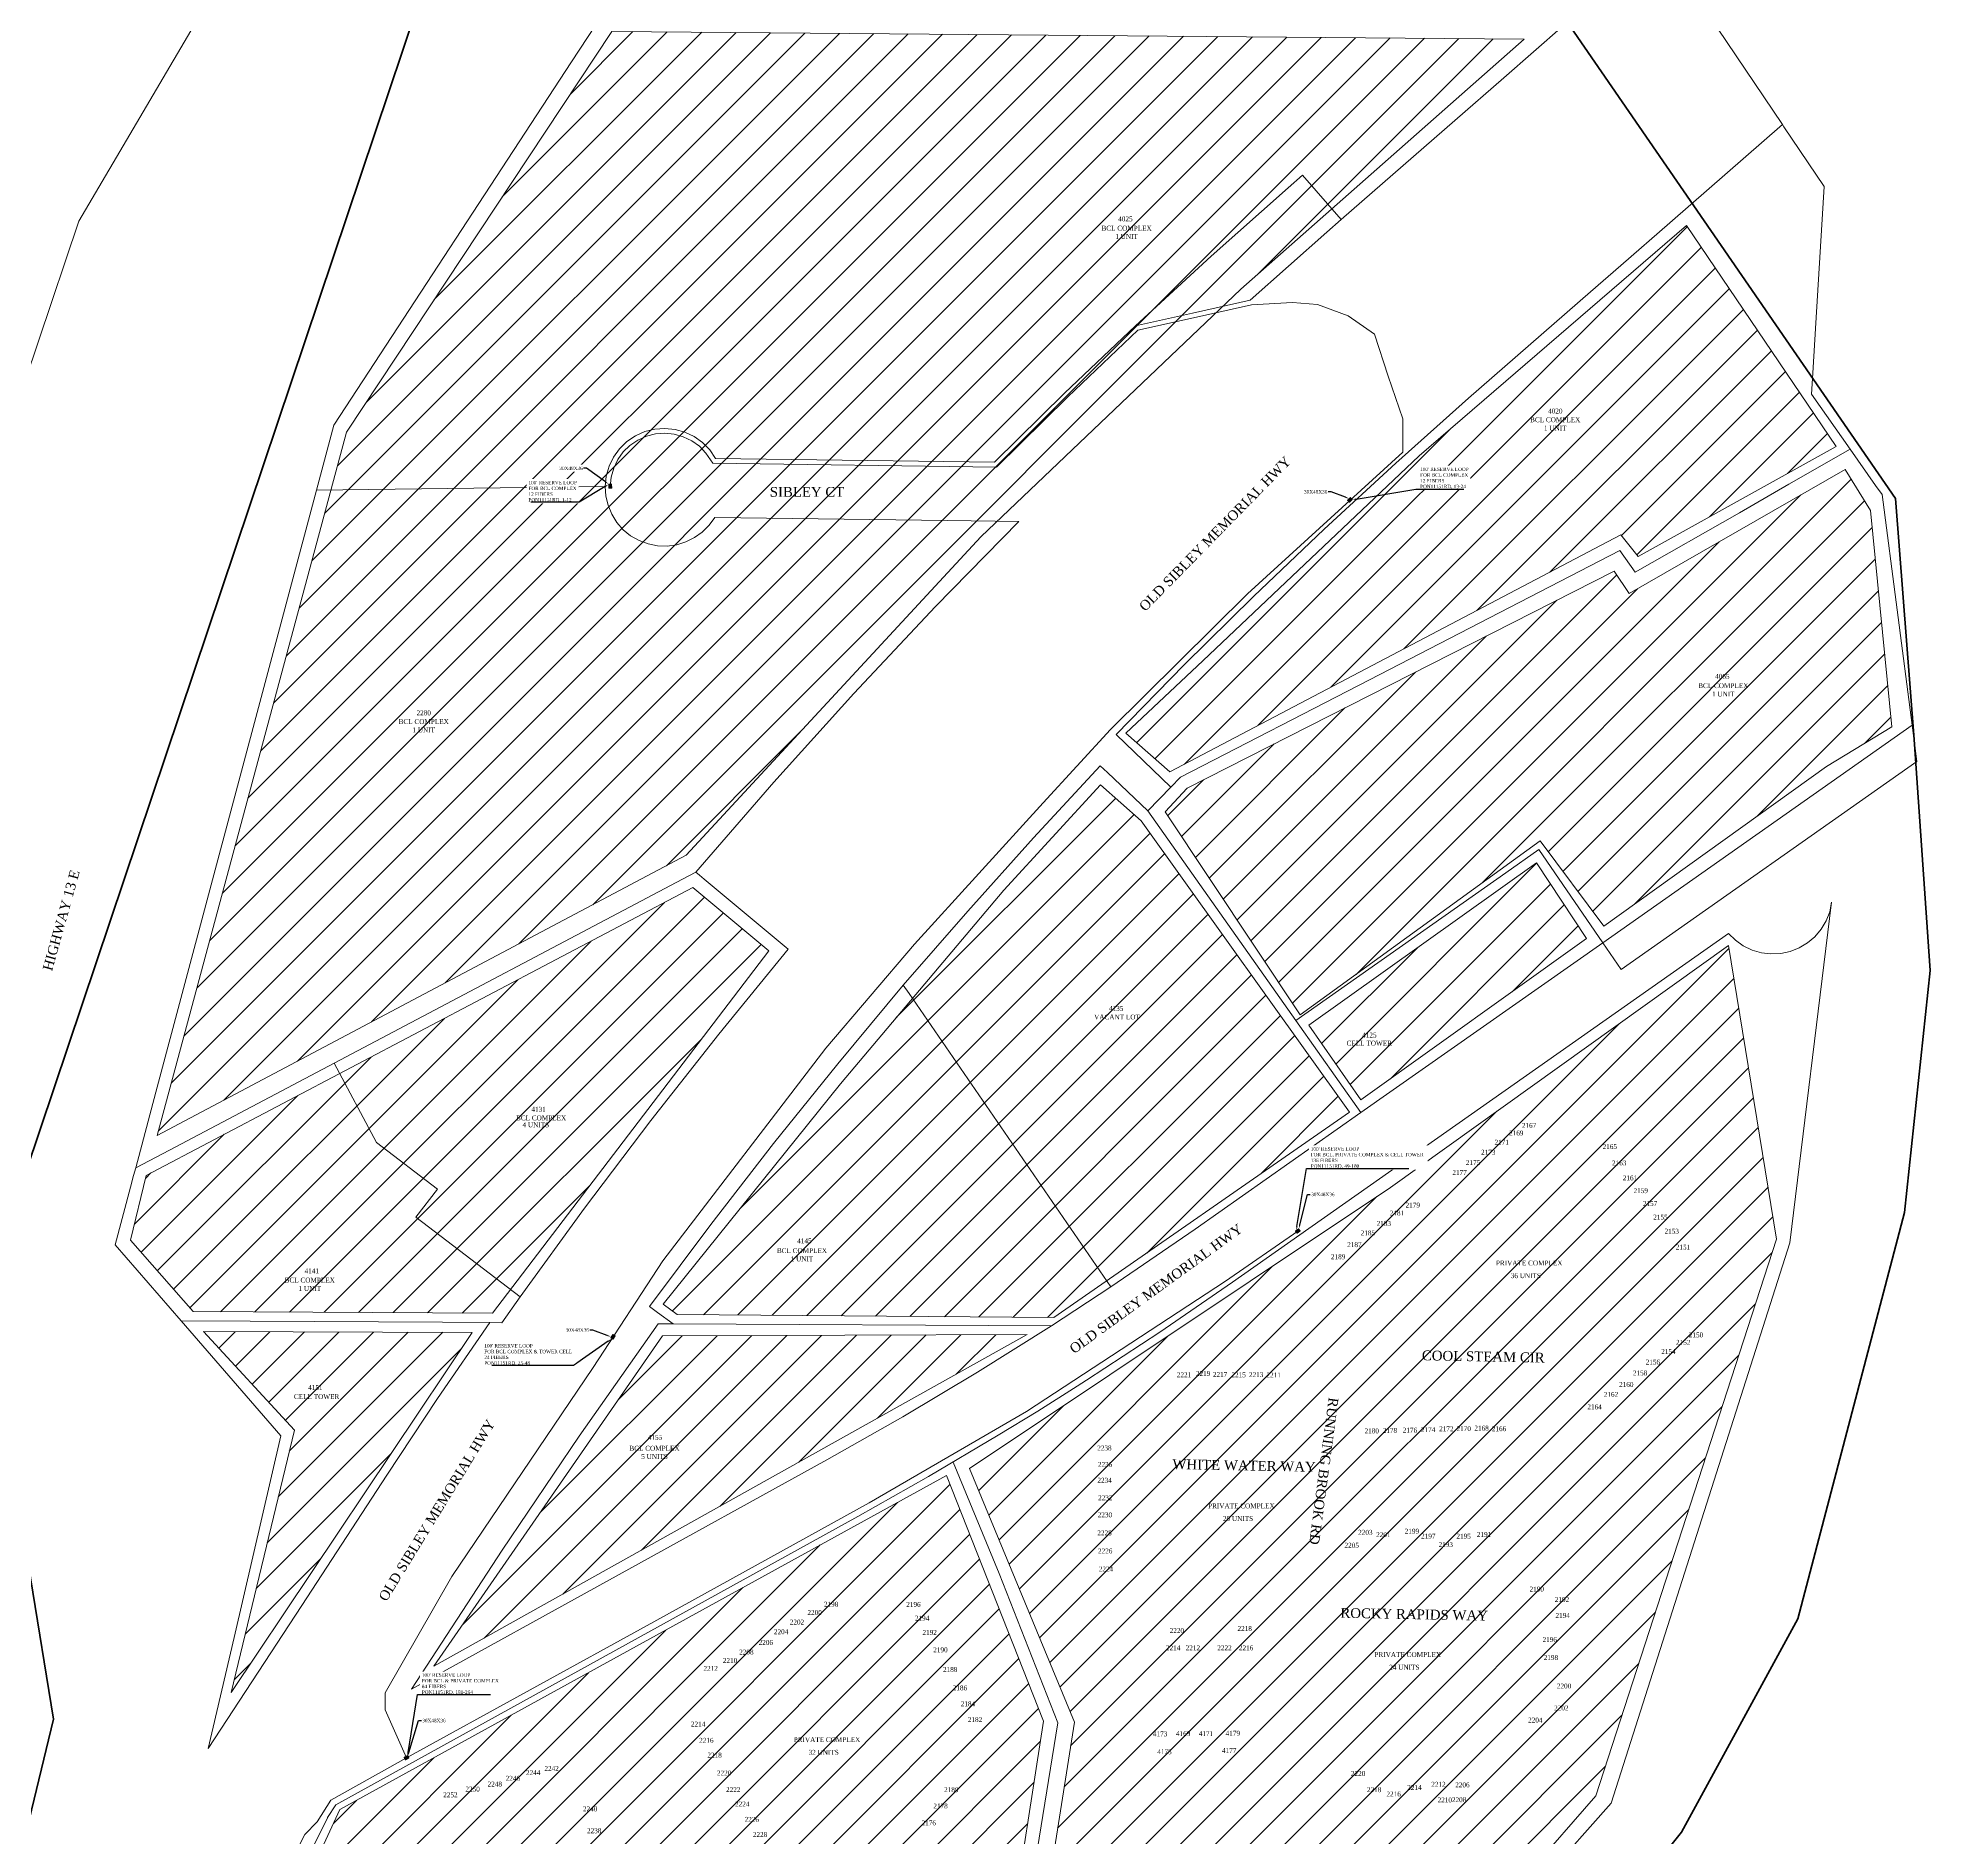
# Model space of a CAD drawing. Header units: feet. Extents: x 2819410 to 2831754, y 974571 to 993150.
# Drawn here: x 2825206 to 2827133, y 987758 to 989590 of the extents above; entities that cross this region are included whole.
import ezdxf
from ezdxf import colors
from ezdxf.entities.mleader import LeaderData, LeaderLine
from ezdxf.enums import TextEntityAlignment as Align
from ezdxf.lldxf.tags import DXFTag
from ezdxf.math import Vec2, Vec3

# ---------------------------------------------------------------- set-up
doc = ezdxf.new("R2010")
doc.units = ezdxf.units.FT
doc.header["$LTSCALE"] = 0.015
doc.header["$MEASUREMENT"] = 0
for name, color, linetype in [('144A', 112, '144A'), ('288A', 112, '288A'), ('ADDRESSES', 7, 'Continuous'), ('DETAIL', 7, 'Continuous'), ('NOTES', 7, 'Continuous'), ('STREET NAME', 7, 'Continuous'), ('TAIL', 1, 'MST'), ('TELEPHONE STRUCT-PROP', 6, 'Continuous')]:
    doc.layers.add(name, color=color, linetype=linetype)
for name, color, linetype, lineweight in [('Dakota County Parcels', 7, 'Continuous', 5), ('Route_1_PSAs', 3, 'Continuous', 100), ('RUNNING LINE (UNDERGROUND)', 10, 'Continuous', 40)]:
    doc.layers.add(name, color=color, linetype=linetype, lineweight=lineweight)
doc.styles.add('Line', font='txt.shx', dxfattribs={"height": 3})
doc.styles.add('SIMPLEX', font='times.ttf', dxfattribs={"width": 0.8})
doc.styles.get("Standard").update_dxf_attribs({"font": 'times.ttf'})
doc.styles.add('Utilities', font='arial.ttf', dxfattribs={"height": 2.5})
tags = doc.linetypes.add('144A', pattern='A,80,-5,["144A",Line,S=1.5,R=0,X=0,Y=-1.5],-24', length=109).pattern_tags.tags
tags[6] = DXFTag(74, 10)
tags = doc.linetypes.add('288A', pattern='A,80,-5,["288A",Line,S=1.5,R=0,X=0,Y=-1.5],-24', length=109).pattern_tags.tags
tags[6] = DXFTag(74, 10)
tags = doc.linetypes.add('MST', pattern='A,5,-5,5,-5,["TAIL",Line,S=1.5,R=0,X=0,Y=-1.5],-20', length=40).pattern_tags.tags
tags[10] = DXFTag(74, 10)

# ---------------------------------------------------------------- blocks, each defined once
blk = doc.blocks.new('ACMAP_ANN_TEMPLATE_AddressEagan')
at = {"layer": 'ADDRESSES', "style": 'SIMPLEX', "width": 0.8}
blk.add_attdef('ADDRESS', text='', height=5, dxfattribs=at).set_placement((0, 0), align=Align.CENTER)
blk = doc.blocks.new('NEW HH')
at = {"ltscale": 40, "true_color": 0xffffff}
h = blk.add_hatch(color=7, dxfattribs=at)
h.dxf.hatch_style = 1
h.paths.add_polyline_path([(-0.061, -0.031, 0.414214), (-0.046, -0.046), (0.046, -0.046, 0.414214), (0.061, -0.031), (0.061, 0.031, 0.414214), (0.046, 0.046), (-0.046, 0.046, 0.414214), (-0.061, 0.031)])
at = {"layer": 'RUNNING LINE (UNDERGROUND)', "color": 6, "lineweight": 0, "const_width": 0.005, "flags": 128}
blk.add_lwpolyline([(-0.061, 0.031), (-0.061, -0.031, 0.414214), (-0.046, -0.046), (0.046, -0.046, 0.414214), (0.061, -0.031), (0.061, 0.031, 0.414214), (0.046, 0.046), (-0.046, 0.046, 0.414214)], format="xyb", close=True, dxfattribs=at)
at = {"layer": 'TELEPHONE STRUCT-PROP', "color": 18, "true_color": 0x000000, "style": 'Utilities'}
blk.add_text('HH', height=0.05, dxfattribs=at).set_placement((0, 0), align=Align.MIDDLE_CENTER)

msp = doc.modelspace()

# ---------------------------------------------------------------- hatches: boundary and pattern name
at = {"layer": 'NOTES', "lineweight": 5, "ltscale": 50}
h = msp.add_hatch(dxfattribs=at)
h.set_pattern_fill('ANSI31', color=5, scale=200)
h.paths.add_polyline_path([(2826800.7, 988685.6), (2827027.7, 988848.1), (2827094.2, 988888.7), (2827072.5, 989108.9), (2827046.7, 989150.9), (2826826.6, 989024.4), (2826811.3, 989047.4), (2826376.5, 988826.3), (2826353.9, 988802.2), (2826491.5, 988595.2), (2826735.9, 988772.4)])
h = msp.add_hatch(dxfattribs=at)
h.set_pattern_fill('ANSI31', color=6, scale=200)
h.paths.add_polyline_path([(2826500.3, 988584.7), (2826553.4, 988508.6), (2826783.3, 988673), (2826732.1, 988750.1)])
h = msp.add_hatch(dxfattribs=at)
h.set_pattern_fill('ANSI31', color=6, scale=200)
h.paths.add_polyline_path([(2825402.4, 987905.1), (2825466.9, 988172.2), (2825374.3, 988272.6), (2825647.9, 988271.8)])
at = {"layer": 'TAIL', "lineweight": 5, "ltscale": 50}
h = msp.add_hatch(dxfattribs=at)
h.set_pattern_fill('ANSI31', color=5, scale=200)
h.paths.add_polyline_path([(2824663.8, 986516.6), (2825119.3, 986520.8), (2825119.5, 986333.1), (2825932.9, 986337.7), (2826219.2, 986836), (2825952.1, 986882.5), (2824993, 986885.1), (2824993, 986901.5), (2824908, 986901.9)])
h.paths.add_polyline_path([(2825609.1, 987931.8), (2826213.4, 988269.6), (2825841.9, 988268.2)])
h.paths.add_polyline_path([(2825316.1, 988431.7), (2825300.1, 988365.6), (2825363.9, 988293), (2825668.6, 988291.4), (2825950.1, 988660.4), (2825872.7, 988725)])
h.paths.add_polyline_path([(2826313.8, 988882.1), (2826358.6, 988842.8), (2826818.3, 989084.1), (2826835.7, 989062.2), (2827037.6, 989174.2), (2826885.1, 989399.2), (2826612.6, 989164.7), (2826392.3, 988956)])
h.paths.add_polyline_path([(2825327.2, 988472.5), (2825866.2, 988757.9), (2826166.1, 989082.2), (2826431.2, 989334.4), (2826719.6, 989589.2), (2825790.2, 989597), (2825520.1, 989188.8)])
h.paths.add_polyline_path([(2826329.7, 988793), (2826288, 988829.7), (2826189.5, 988722.3), (2826023.4, 988525.1), (2825842.6, 988300.7), (2825856.9, 988290.1), (2826240.7, 988286.9), (2826541.8, 988496.2)])
h.paths.add_polyline_path([(2825296.5, 987494.8), (2825001.5, 987050.8), (2825158.2, 987002.9), (2825297.8, 987001.5), (2825296.8, 987026.6)])
h = msp.add_hatch(dxfattribs=at)
h.set_pattern_fill('ANSI31', color=256, scale=200)
h.paths.add_polyline_path([(2826154.8, 988133.2), (2826261.5, 987874.9), (2826225.9, 987649.1), (2826237, 987487.2), (2826391.4, 987339.4), (2826792.7, 987799.9), (2826976.8, 988366.9), (2826927.7, 988665.9), (2826583.5, 988419.5)])
h.paths.add_polyline_path([(2825513.4, 987785.8), (2825478.8, 987711.6), (2825515.5, 987626.1), (2825664.7, 987535.1), (2825789.7, 987480.5), (2825832.2, 987419.1), (2825862.7, 987334.4), (2825895.3, 987281.9), (2826266.9, 987282.9), (2826263.8, 987127.7), (2826299.5, 987169.6), (2826324.7, 987215.8), (2826333.6, 987277.7), (2826369.3, 987317.6), (2826209.7, 987473.9), (2826195.7, 987654.5), (2826230.2, 987875.8), (2826131.1, 988126.1)])
h.paths.add_polyline_path([(2825493.8, 987031.4), (2826011, 987031.9), (2826028.7, 987081.6), (2826141.5, 987080.6), (2826199.3, 987090.6), (2826247.1, 987112.6), (2826247.6, 987262.1), (2825877.7, 987263.5), (2825841.8, 987330.6), (2825812.6, 987409.3), (2825779, 987460.8), (2825652.1, 987516.7), (2825503.3, 987608.2), (2825468.2, 987694.7), (2825434.9, 987627.9), (2825448.3, 987416.2), (2825490.3, 987260.7), (2825474.2, 987261.6), (2825489.3, 987198.7)])

# ---------------------------------------------------------------- linework, layer by layer
at = {"layer": '144A', "lineweight": 5, "ltscale": 40, "flags": 128}
msp.add_lwpolyline([(2826489, 988374.8), (2826415.4, 988324), (2826212.8, 988191.1), (2826052.3, 988098.2), (2825833.2, 987977), (2825581.3, 987838.5)], dxfattribs=at)
at = {"layer": '288A', "lineweight": 5, "ltscale": 40, "flags": 128}
msp.add_lwpolyline([(2825788.5, 989133.1), (2825789.6, 989143.1), (2825792.2, 989152.3), (2825796.4, 989160.9), (2825802, 989168.7), (2825808.8, 989175.3), (2825816.8, 989180.7), (2825825.5, 989184.6), (2825834.8, 989187), (2825844.3, 989187.7), (2825853.9, 989186.7), (2825863.1, 989184.1), (2825871.7, 989179.9), (2825879.5, 989174.4), (2825886.1, 989167.5), (2825893.2, 989157.1), (2826182.2, 989153.2), (2826254.8, 989224.8), (2826326.2, 989292.7), (2826382.8, 989305.4), (2826441.8, 989318.5), (2826483.8, 989321), (2826509, 989318.8), (2826540.5, 989307.2), (2826567.3, 989288.5), (2826581.1, 989245.9), (2826596, 989202.5), (2826596, 989168.6), (2826438, 989024.3), (2826298.4, 988885.8), (2826229.7, 988811.1), (2826098.6, 988667.3), (2826008.3, 988561.4), (2825842.2, 988344.8), (2825771.3, 988236), (2825627.5, 988023.2), (2825559.5, 987904.7), (2825559.5, 987887.2), (2825581.3, 987838.5), (2825504.1, 987795.5), (2825490, 987773.1), (2825477.7, 987760.4), (2825413.4, 987632.9), (2825425.6, 987415.3), (2825458.5, 987289.5), (2825451.2, 987289.5), (2825451.2, 987274.2), (2825469.6, 987193.3), (2825470.1, 987181.9)], dxfattribs=at)
at = {"layer": 'Dakota County Parcels', "lineweight": 5}
for p, q in [((2825247.4, 989403.9), (2825375, 989620.8)), ((2825749.4, 989566), (2825781.9, 989615.5)), ((2826699, 989549.8), (2826759.5, 989602.6)), ((2826916.7, 989600.5), (2826982.7, 989502.3)), ((2825507.3, 989196.1), (2825749.4, 989566)), ((2826649, 989506.2), (2826699, 989549.8)), ((2826533.4, 989405.4), (2826649, 989506.2)), ((2826982.7, 989502.3), (2826867.9, 989402.1)), ((2826984.2, 989500), (2826982.7, 989502.3)), ((2827025.2, 989439.1), (2826984.2, 989500)), ((2826479.2, 989437.8), (2826494, 989450.7)), ((2826494, 989450.7), (2826533.4, 989405.4)), ((2826479.2, 989437.8), (2826400.8, 989368.2)), ((2827017.1, 989305.7), (2827025.2, 989439.1)), ((2825247.4, 989403.9), (2825105.4, 988982.1)), ((2826518.6, 989392.5), (2826440.7, 989323.4)), ((2826518.6, 989392.5), (2826533.4, 989405.4)), ((2826867.9, 989402.1), (2826818.1, 989358.7)), ((2826400.8, 989368.2), (2826323.7, 989297.3)), ((2826818.1, 989358.7), (2826787.4, 989331.9)), ((2826787.4, 989331.9), (2826663.1, 989223.3)), ((2827013.3, 989243.5), (2827017.1, 989305.7)), ((2827012.3, 989227.7), (2827013.3, 989243.5)), ((2826663.1, 989223.3), (2826588.9, 989157.3)), ((2827051.9, 989171.4), (2827012.3, 989227.7)), ((2825489.6, 989129.8), (2825507.3, 989196.1)), ((2826588.9, 989157.3), (2826515.9, 989090)), ((2826989.4, 989135.7), (2827051.9, 989171.4)), ((2827051.9, 989171.4), (2827077.7, 989134.5)), ((2825325.9, 988516.5), (2825489.6, 989129.8)), ((2825489.6, 989129.8), (2825783.6, 989133.6)), ((2825783.6, 989133.6), (2825784.2, 989123.8)), ((2825784.2, 989123.8), (2825786.5, 989114.3)), ((2826953.5, 989115.2), (2826989.4, 989135.7)), ((2827077.7, 989134.5), (2827084.2, 989125.3)), ((2827084.2, 989125.3), (2827115, 988890.3)), ((2825786.5, 989114.3), (2825790.2, 989105.2)), ((2825790.2, 989105.2), (2825795.4, 989096.9)), ((2825889.4, 989094.1), (2825895.1, 989102)), ((2825895.1, 989102), (2826132.3, 989098.9)), ((2826119.9, 989011.1), (2826204.8, 989097.9)), ((2826132.3, 989098.9), (2826204.8, 989097.9)), ((2826832.7, 989046.1), (2826939, 989106.8)), ((2826939, 989106.8), (2826953.5, 989115.2)), ((2825795.4, 989096.9), (2825801.9, 989089.5)), ((2825801.9, 989089.5), (2825809.5, 989083.3)), ((2825809.5, 989083.3), (2825818, 989078.4)), ((2825865.8, 989077), (2825874.6, 989081.4)), ((2825874.6, 989081.4), (2825882.5, 989087.1)), ((2825882.5, 989087.1), (2825889.4, 989094.1)), ((2826515.9, 989090), (2826444.1, 989021.4)), ((2825818, 989078.4), (2825827.2, 989075)), ((2825827.2, 989075), (2825836.9, 989073.1)), ((2825836.9, 989073.1), (2825846.7, 989072.8)), ((2825846.7, 989072.8), (2825856.4, 989074.1)), ((2825856.4, 989074.1), (2825865.8, 989077)), ((2826623.3, 988968.2), (2826817, 989068.2)), ((2826817, 989068.2), (2826832.7, 989046.1)), ((2826444.1, 989021.4), (2826373.4, 988951.7)), ((2826036.8, 988922.6), (2826119.9, 989011.1)), ((2826562, 988936.6), (2826623.3, 988968.2)), ((2826373.4, 988951.7), (2826304, 988880.7)), ((2826369.7, 988837.3), (2826562, 988936.6)), ((2825955.5, 988832.4), (2826036.8, 988922.6)), ((2826799.8, 988668.8), (2827115, 988890.3)), ((2827119.8, 988853.4), (2827115, 988890.3)), ((2826304, 988880.7), (2826359.9, 988827.1)), ((2826219.8, 988775.5), (2826287.9, 988848.9)), ((2826287.9, 988848.9), (2826295.2, 988842)), ((2827119.8, 988853.4), (2826818.5, 988641.6)), ((2825876, 988740.7), (2825955.5, 988832.4)), ((2826295.2, 988842), (2826336.3, 988803)), ((2826359.9, 988827.1), (2826369.7, 988837.3)), ((2826336.3, 988803), (2826359.9, 988827.1)), ((2826336.3, 988803), (2826487.1, 988589.6)), ((2826152.9, 988701), (2826219.8, 988775.5)), ((2826734.7, 988763.7), (2826701.1, 988740)), ((2826799.8, 988668.8), (2826734.7, 988763.7)), ((2825862.2, 988733.4), (2825507.4, 988546.1)), ((2825876, 988740.7), (2825862.2, 988733.4)), ((2825879.7, 988737.5), (2825876, 988740.7)), ((2825884.4, 988733.6), (2825879.7, 988737.5)), ((2825970, 988662.2), (2825884.4, 988733.6)), ((2826701.1, 988740), (2826487.1, 988589.6)), ((2826087.2, 988625.5), (2826152.9, 988701)), ((2826990.2, 988363.2), (2827032.9, 988709.9)), ((2827030.9, 988700.2), (2827027.3, 988691)), ((2827032.9, 988709.9), (2827030.9, 988700.2)), ((2826927.8, 988678.2), (2826422.5, 988323)), ((2826934.8, 988671.3), (2826927.8, 988678.2)), ((2827015.9, 988674.9), (2827008.4, 988668.5)), ((2827022.3, 988682.5), (2827015.9, 988674.9)), ((2827027.3, 988691), (2827022.3, 988682.5)), ((2825899.2, 988575.6), (2825970, 988662.2)), ((2826553.4, 988495.7), (2826799.8, 988668.8)), ((2826799.8, 988668.8), (2826818.5, 988641.6)), ((2826942.9, 988665.6), (2826934.8, 988671.3)), ((2826951.8, 988661.3), (2826942.9, 988665.6)), ((2826961.3, 988658.5), (2826951.8, 988661.3)), ((2826971.1, 988657.3), (2826961.3, 988658.5)), ((2826981, 988657.7), (2826971.1, 988657.3)), ((2826990.7, 988659.8), (2826981, 988657.7)), ((2826999.9, 988663.4), (2826990.7, 988659.8)), ((2827008.4, 988668.5), (2826999.9, 988663.4)), ((2826020.4, 988545.4), (2826087.2, 988625.5)), ((2826093.1, 988617), (2826087.2, 988625.5)), ((2826298.8, 988318.3), (2826093.1, 988617)), ((2826487.1, 988589.6), (2826553.4, 988495.7)), ((2825830.1, 988487.6), (2825899.2, 988575.6)), ((2825507.4, 988546.1), (2825339.8, 988457.6)), ((2825507.4, 988546.1), (2825550.5, 988465.3)), ((2825955, 988464.2), (2826020.4, 988545.4)), ((2825305.3, 988439.3), (2825325.9, 988516.5)), ((2825762.6, 988398.4), (2825830.1, 988487.6)), ((2826553.4, 988495.7), (2826384.6, 988377)), ((2825550.5, 988465.3), (2825612.6, 988417.8)), ((2825891.1, 988381.7), (2825955, 988464.2)), ((2825339.8, 988457.6), (2825305.3, 988439.3)), ((2825303.2, 988431.6), (2825300, 988419.7)), ((2825305.3, 988439.3), (2825303.2, 988431.6)), ((2825300, 988419.7), (2825284.4, 988361.1)), ((2825612.6, 988417.8), (2825590.7, 988389.2)), ((2825590.7, 988389.2), (2825696.9, 988307.9)), ((2825696.9, 988307.9), (2825762.6, 988398.4)), ((2825828.8, 988298.1), (2825891.1, 988381.7)), ((2826384.6, 988377), (2826298.8, 988318.3)), ((2825284.4, 988361.1), (2825351.7, 988283.6)), ((2826808.2, 987792.2), (2826990.2, 988363.2)), ((2825678.4, 988281.7), (2825696.9, 988307.9)), ((2826238.2, 988278.4), (2826298.8, 988318.3)), ((2826422.5, 988323), (2826348.6, 988272.2)), ((2825828.8, 988298.1), (2825836.9, 988292.2)), ((2825836.9, 988292.2), (2825852.7, 988280.6)), ((2825421.8, 988283.2), (2825351.7, 988283.6)), ((2825351.7, 988283.6), (2825453.2, 988166.6)), ((2825617.8, 988282.1), (2825421.8, 988283.2)), ((2825612.8, 988204.6), (2825665.9, 988281.8)), ((2825665.9, 988281.8), (2825617.8, 988282.1)), ((2825678.4, 988281.7), (2825665.9, 988281.8)), ((2825837.6, 988280.7), (2825757.1, 988166.1)), ((2825852.7, 988280.6), (2825837.6, 988280.7)), ((2825852.7, 988280.6), (2826238.2, 988278.4)), ((2826162.9, 988231.3), (2826238.2, 988278.4)), ((2826348.6, 988272.2), (2826273.7, 988223)), ((2826086.6, 988185.8), (2826162.9, 988231.3)), ((2826264.4, 988217.1), (2826224.2, 988191.7)), ((2826273.7, 988223), (2826264.4, 988217.1)), ((2825561, 988126.5), (2825612.8, 988204.6)), ((2826009.3, 988141.9), (2826086.6, 988185.8)), ((2826224.2, 988191.7), (2826184, 988167)), ((2825453.2, 988166.6), (2825405.7, 987961)), ((2825757.1, 988166.1), (2825678.7, 988050)), ((2826184, 988167), (2826112.9, 988124.9)), ((2825586.2, 987908.3), (2826009.3, 988141.9)), ((2825561, 988126.5), (2825474.4, 987993.7)), ((2826112.9, 988124.9), (2826041, 988084.2)), ((2826041, 988084.2), (2825509.2, 987790.5)), ((2825586.2, 987908.3), (2825678.7, 988050)), ((2825474.4, 987993.7), (2825379.2, 987847.8)), ((2825379.2, 987847.8), (2825405.7, 987961)), ((2825500.8, 987777.6), (2825509.2, 987790.5)), ((2826468.4, 987409.2), (2826808.2, 987792.2)), ((2825427.4, 987629.2), (2825500.7, 987777.5)), ((2825500.7, 987777.5), (2825500.8, 987777.6))]:
    msp.add_line(p, q, dxfattribs=at)
msp.add_lwpolyline([(2826440.7, 989323.4), (2826381.8, 989310.2), (2826323.7, 989297.3), (2826251.4, 989228.4), (2826180.2, 989158.3), (2825895.9, 989162), (2825890, 989170.7), (2825882.7, 989178.2), (2825874.3, 989184.3), (2825864.8, 989188.8), (2825854.8, 989191.6), (2825844.4, 989192.7), (2825834, 989191.9), (2825823.8, 989189.4), (2825814.3, 989185.1), (2825805.7, 989179.2), (2825798.2, 989171.9), (2825792.1, 989163.5), (2825787.5, 989154.1), (2825784.6, 989144), (2825783.6, 989133.6)], dxfattribs=at)
at = {"layer": 'Dakota County Parcels', "lineweight": 5, "flags": 128}
msp.add_lwpolyline([(2826137.9, 988139.8), (2826185, 988026.3), (2826244.5, 987874), (2826208.6, 987651.8), (2826219.7, 987481.2), (2826386.9, 987319.6)], dxfattribs=at)
at = {"layer": 'NOTES', "color": 5, "lineweight": 5, "ltscale": 50, "flags": 128}
for points in [[(2825327.2, 988472.5), (2825866.2, 988757.9), (2826166.1, 989082.2), (2826431.2, 989334.4), (2826719.6, 989589.2), (2825790.2, 989597), (2825520.1, 989188.8)], [(2826313.8, 988882.1), (2826358.6, 988842.8), (2826818.3, 989084.1), (2826835.7, 989062.2), (2827037.6, 989174.2), (2826885.1, 989399.2), (2826612.6, 989164.7), (2826392.3, 988956)], [(2825316.1, 988431.7), (2825300.1, 988365.6), (2825363.9, 988293), (2825668.6, 988291.4), (2825950.1, 988660.4), (2825872.7, 988725)]]:
    msp.add_lwpolyline(points, close=True, dxfattribs=at)
for points in [[(2826800.7, 988685.6), (2827027.7, 988848.1), (2827094.2, 988888.7), (2827072.5, 989108.9), (2827046.7, 989150.9), (2826826.6, 989024.4), (2826811.3, 989047.4), (2826376.5, 988826.3), (2826353.9, 988802.2), (2826491.5, 988595.2), (2826735.9, 988772.4), (2826800.7, 988685.6)], [(2826329.7, 988793), (2826288, 988829.7), (2826189.5, 988722.3), (2826023.4, 988525.1), (2825842.6, 988300.7), (2825856.9, 988290.1), (2826240.7, 988286.9), (2826541.8, 988496.2), (2826329.7, 988793)], [(2825609.1, 987931.8), (2826213.4, 988269.6), (2825841.9, 988268.2), (2825609.1, 987931.8)]]:
    msp.add_lwpolyline(points, dxfattribs=at)
at = {"layer": 'NOTES', "color": 6, "lineweight": 5, "ltscale": 50, "flags": 128}
for points in [[(2826500.3, 988584.7), (2826553.4, 988508.6), (2826783.3, 988673), (2826732.1, 988750.1), (2826500.3, 988584.7)], [(2825402.4, 987905.1), (2825466.9, 988172.2), (2825374.3, 988272.6), (2825647.9, 988271.8)]]:
    msp.add_lwpolyline(points, close=True, dxfattribs=at)
at = {"layer": 'NOTES', "color": 1, "lineweight": 5, "ltscale": 50, "flags": 128}
msp.add_lwpolyline([(2826154.8, 988133.2), (2826261.5, 987874.9), (2826225.9, 987649.1), (2826237, 987487.2), (2826391.4, 987339.4), (2826792.7, 987799.9), (2826976.8, 988366.9), (2826927.7, 988665.9), (2826583.5, 988419.5), (2826154.8, 988133.2)], dxfattribs=at)
msp.add_lwpolyline([(2825513.4, 987785.8), (2825478.8, 987711.6), (2825515.5, 987626.1), (2825664.7, 987535.1), (2825789.7, 987480.5), (2825832.2, 987419.1), (2825862.7, 987334.4), (2825895.3, 987281.9), (2826266.9, 987282.9), (2826263.8, 987127.7), (2826299.5, 987169.6), (2826324.7, 987215.8), (2826333.6, 987277.7), (2826369.3, 987317.6), (2826209.7, 987473.9), (2826195.7, 987654.5), (2826230.2, 987875.8), (2826131.1, 988126.1), (2825513.4, 987785.8)], close=True, dxfattribs=at)
at = {"layer": 'Route_1_PSAs', "flags": 128}
for points in [[(2825606.1, 989663), (2825151, 988309.7), (2825221.6, 987877.9), (2825134.8, 987519.6), (2825061.5, 987299.8), (2824947.5, 987088.1), (2824819, 986903.2)], [(2824819, 986903.2), (2823555.3, 984985.7), (2824078.5, 984481.3), (2825138.9, 984343.6), (2826443.1, 984290), (2826358.9, 985935.1), (2826348.3, 986402.2), (2826343.1, 986659.3), (2826342.2, 987012.9), (2826429.5, 987291.6), (2826682.8, 987516), (2826879.8, 987762.6), (2826998.5, 987979.9), (2827107.1, 988394.1), (2827133.2, 988640.5), (2827116.9, 988875.8), (2827098, 989121.2), (2826753.3, 989621.4)]]:
    msp.add_lwpolyline(points, dxfattribs=at)

# ---------------------------------------------------------------- block references
at = {"lineweight": 5}
for p, xscale, yscale, zscale, rotation in [((2825788.7, 989133.8), 39.99999999999999, 39.99999999999999, 39.99999999999999, 93.54725661293256), ((2826542.1, 989119.8), 39.99999999999999, 39.99999999999999, 39.99999999999999, 43.13217802974739), ((2826489.1, 988375.1), 39.99999999999998, 39.99999999999998, 39.99999999999998, 35.95724629289577), ((2825791.5, 988267.3), 39.99999999999999, 39.99999999999999, 39.99999999999999, 58.4785229995687), ((2825581.2, 987838.6), 39.99999999999999, 39.99999999999999, 39.99999999999999, 28.6597083854145)]:
    msp.add_blockref('NEW HH', p, dxfattribs=dict(at, xscale=xscale, yscale=yscale, zscale=zscale, rotation=rotation))
at = {"layer": 'ADDRESSES', "lineweight": 5}
for p, values in [((2826313.5, 989403.6), {'ADDRESS': '4025'}), ((2826314.7, 989394.1), {'ADDRESS': 'BCL COMPLEX'}), ((2826314.7, 989385.7), {'ADDRESS': '1 UNIT'}), ((2826751.3, 989199), {'ADDRESS': 'BCL COMPLEX'}), ((2826751.3, 989190.5), {'ADDRESS': '1 UNIT'}), ((2826751.4, 989207.8), {'ADDRESS': '4020'}), ((2826922.5, 988928.1), {'ADDRESS': 'BCL COMPLEX'}), ((2826922.5, 988919.6), {'ADDRESS': '1 UNIT'}), ((2826921.5, 988937.6), {'ADDRESS': '4065'}), ((2825598.7, 988900.4), {'ADDRESS': '2280'}), ((2825598.7, 988891.5), {'ADDRESS': 'BCL COMPLEX'}), ((2825598.7, 988883), {'ADDRESS': '1 UNIT'}), ((2826304.1, 988599.3), {'ADDRESS': '4135'}), ((2826304.9, 988590.6), {'ADDRESS': 'VACANT LOT'}), ((2826561.9, 988563.9), {'ADDRESS': 'CELL TOWER'}), ((2826562, 988572.2), {'ADDRESS': '4125'}), ((2825715.7, 988496.6), {'ADDRESS': '4131'}), ((2825718.3, 988487.8), {'ADDRESS': 'BCL COMPLEX'}), ((2825712.9, 988480.8), {'ADDRESS': '4 UNITS'}), ((2826724.7, 988480.2), {'ADDRESS': '2167'}), ((2826696.8, 988463), {'ADDRESS': '2171'}), ((2826711.6, 988472.4), {'ADDRESS': '2169'}), ((2826806.9, 988458.6), {'ADDRESS': '2165'}), ((2826667.6, 988442.3), {'ADDRESS': '2175'}), ((2826683.1, 988452.8), {'ADDRESS': '2173'}), ((2826816.5, 988441.9), {'ADDRESS': '2163'}), ((2826653.9, 988432.2), {'ADDRESS': '2177'}), ((2826827.5, 988426.7), {'ADDRESS': '2161'}), ((2826606.2, 988399), {'ADDRESS': '2179'}), ((2826838.4, 988413.7), {'ADDRESS': '2159'}), ((2826848, 988400.6), {'ADDRESS': '2157'}), ((2826576.7, 988380.4), {'ADDRESS': '2183'}), ((2826590.1, 988390.9), {'ADDRESS': '2181'}), ((2826858.5, 988386.7), {'ADDRESS': '2155'}), ((2825986.5, 988362.6), {'ADDRESS': '4145'}), ((2826560.5, 988370.6), {'ADDRESS': '2185'}), ((2826870, 988372.4), {'ADDRESS': '2153'}), ((2825984, 988352.6), {'ADDRESS': 'BCL COMPLEX'}), ((2825984, 988344.2), {'ADDRESS': '1 UNIT'}), ((2826530.2, 988346.4), {'ADDRESS': '2189'}), ((2826546.7, 988358.7), {'ADDRESS': '2187'}), ((2826881.4, 988356.2), {'ADDRESS': '2151'}), ((2825482.6, 988322.6), {'ADDRESS': 'BCL COMPLEX'}), ((2825484.7, 988332), {'ADDRESS': '4141'}), ((2826724.8, 988340), {'ADDRESS': 'PRIVATE COMPLEX'}), ((2826721.4, 988327.1), {'ADDRESS': '36 UNITS'}), ((2825482.6, 988314.1), {'ADDRESS': '1 UNIT'}), ((2826894.7, 988266.8), {'ADDRESS': '2150'}), ((2826866.6, 988249.8), {'ADDRESS': '2154'}), ((2826881.7, 988259.2), {'ADDRESS': '2152'}), ((2826373.2, 988226.2), {'ADDRESS': '2221'}), ((2826392.6, 988227.4), {'ADDRESS': '2219'}), ((2826409.9, 988226.5), {'ADDRESS': '2217'}), ((2826428.8, 988226.1), {'ADDRESS': '2215'}), ((2826446.7, 988226.3), {'ADDRESS': '2213'}), ((2826464.5, 988225.9), {'ADDRESS': '2211'}), ((2826837.8, 988228), {'ADDRESS': '2158'}), ((2826850.8, 988239.1), {'ADDRESS': '2156'}), ((2825488.3, 988213.2), {'ADDRESS': '4151'}), ((2826808.1, 988206.2), {'ADDRESS': '2162'}), ((2826823.7, 988216.3), {'ADDRESS': '2160'}), ((2825489.6, 988203.9), {'ADDRESS': 'CELL TOWER'}), ((2826791.4, 988193.5), {'ADDRESS': '2164'}), ((2826564.4, 988169), {'ADDRESS': '2180'}), ((2826582.9, 988169.5), {'ADDRESS': '2178'}), ((2826603.3, 988169.7), {'ADDRESS': '2176'}), ((2826621.8, 988170.2), {'ADDRESS': '2174'}), ((2826640.4, 988171.1), {'ADDRESS': '2172'}), ((2826658.1, 988171.3), {'ADDRESS': '2170'}), ((2826676.3, 988171.8), {'ADDRESS': '2168'}), ((2826694.1, 988171.2), {'ADDRESS': '2166'}), ((2825833.8, 988151.3), {'ADDRESS': 'BCL COMPLEX'}), ((2825834.3, 988162.4), {'ADDRESS': '4155'}), ((2826292.1, 988151.6), {'ADDRESS': '2238'}), ((2825833.8, 988142.9), {'ADDRESS': '5 UNITS'}), ((2826292.8, 988134.9), {'ADDRESS': '2236'}), ((2826292.3, 988118.7), {'ADDRESS': '2234'}), ((2826293, 988100.8), {'ADDRESS': '2232'}), ((2826431.6, 988092.6), {'ADDRESS': 'PRIVATE COMPLEX'}), ((2826292.6, 988083.5), {'ADDRESS': '2230'}), ((2826428.2, 988079.7), {'ADDRESS': '20 UNITS'}), ((2826292.2, 988065.1), {'ADDRESS': '2228'}), ((2826544, 988052.5), {'ADDRESS': '2205'}), ((2826557.9, 988065.7), {'ADDRESS': '2203'}), ((2826576.2, 988063.3), {'ADDRESS': '2201'}), ((2826605.3, 988066.8), {'ADDRESS': '2199'}), ((2826622, 988061.8), {'ADDRESS': '2197'}), ((2826639.8, 988053.2), {'ADDRESS': '2193'}), ((2826658, 988061.7), {'ADDRESS': '2195'}), ((2826678.8, 988063.5), {'ADDRESS': '2191'}), ((2826292.9, 988046.7), {'ADDRESS': '2226'}), ((2826293.7, 988028.3), {'ADDRESS': '2224'}), ((2826732.5, 988007.8), {'ADDRESS': '2190'}), ((2826758.2, 987997.2), {'ADDRESS': '2192'}), ((2825996.9, 987984), {'ADDRESS': '2200'}), ((2826013.7, 987992.4), {'ADDRESS': '2198'}), ((2826097.6, 987992.2), {'ADDRESS': '2196'}), ((2826106.4, 987978.2), {'ADDRESS': '2194'}), ((2826758.9, 987981), {'ADDRESS': '2194'}), ((2825962.8, 987964.4), {'ADDRESS': '2204'}), ((2825978.9, 987974.2), {'ADDRESS': '2202'}), ((2826114.1, 987963.7), {'ADDRESS': '2192'}), ((2826365.9, 987965.6), {'ADDRESS': '2220'}), ((2826435, 987967.7), {'ADDRESS': '2218'}), ((2826745.7, 987956.4), {'ADDRESS': '2196'}), ((2825927.4, 987943.7), {'ADDRESS': '2208'}), ((2825947.2, 987953.5), {'ADDRESS': '2206'}), ((2826125.1, 987946), {'ADDRESS': '2190'}), ((2826362.1, 987948), {'ADDRESS': '2214'}), ((2826382.2, 987948), {'ADDRESS': '2212'}), ((2826414.4, 987948), {'ADDRESS': '2222'}), ((2826436.4, 987948), {'ADDRESS': '2216'}), ((2826601.1, 987941.1), {'ADDRESS': 'PRIVATE COMPLEX'}), ((2826746.9, 987938.1), {'ADDRESS': '2198'}), ((2825891, 987927.1), {'ADDRESS': '2212'}), ((2825910.7, 987935.1), {'ADDRESS': '2210'}), ((2826135, 987926), {'ADDRESS': '2188'}), ((2826597.6, 987928.2), {'ADDRESS': '24 UNITS'}), ((2826144.9, 987907.2), {'ADDRESS': '2186'}), ((2826760.3, 987909.1), {'ADDRESS': '2200'}), ((2826153.1, 987891), {'ADDRESS': '2184'}), ((2826757.5, 987886.7), {'ADDRESS': '2202'}), ((2825878.2, 987870.3), {'ADDRESS': '2214'}), ((2826160.3, 987874.9), {'ADDRESS': '2182'}), ((2826348.9, 987860.4), {'ADDRESS': '4173'}), ((2826372.3, 987860.6), {'ADDRESS': '4169'}), ((2826395.5, 987860.6), {'ADDRESS': '4171'}), ((2826422.9, 987861), {'ADDRESS': '4179'}), ((2826731, 987874.4), {'ADDRESS': '2204'}), ((2825886.6, 987853.8), {'ADDRESS': '2216'}), ((2826009.5, 987854.5), {'ADDRESS': 'PRIVATE COMPLEX'}), ((2826006.1, 987841.6), {'ADDRESS': '32 UNITS'}), ((2826353.3, 987842.2), {'ADDRESS': '4175'}), ((2826419.2, 987843.4), {'ADDRESS': '4177'}), ((2825710.2, 987820.9), {'ADDRESS': '2244'}), ((2825729, 987825.2), {'ADDRESS': '2242'}), ((2825895, 987838.7), {'ADDRESS': '2218'}), ((2825648.5, 987804.1), {'ADDRESS': '2250'}), ((2825671.1, 987809.2), {'ADDRESS': '2248'}), ((2825689.5, 987815.1), {'ADDRESS': '2246'}), ((2825904.7, 987820.5), {'ADDRESS': '2220'}), ((2825914, 987803.6), {'ADDRESS': '2222'}), ((2826136.1, 987803.5), {'ADDRESS': '2180'}), ((2826550.5, 987820), {'ADDRESS': '2220'}), ((2826566.9, 987803.5), {'ADDRESS': '2218'}), ((2826607.9, 987805.7), {'ADDRESS': '2214'}), ((2826632.4, 987809), {'ADDRESS': '2212'}), ((2826656.8, 987808.4), {'ADDRESS': '2206'}), ((2825625.9, 987798.3), {'ADDRESS': '2252'}), ((2825768.2, 987784), {'ADDRESS': '2240'}), ((2825923.2, 987788.9), {'ADDRESS': '2224'}), ((2826125.2, 987786.9), {'ADDRESS': '2178'}), ((2826586.7, 987799.1), {'ADDRESS': '2216'}), ((2826638.8, 987793.1), {'ADDRESS': '2210'}), ((2826653.4, 987793.3), {'ADDRESS': '2208'}), ((2825932.9, 987773.3), {'ADDRESS': '2226'}), ((2826113.2, 987769.7), {'ADDRESS': '2176'}), ((2825772.4, 987761.7), {'ADDRESS': '2238'}), ((2825941.3, 987757.8), {'ADDRESS': '2228'})]:
    msp.add_blockref('ACMAP_ANN_TEMPLATE_AddressEagan', p, dxfattribs=at).add_auto_attribs(values)

# ---------------------------------------------------------------- texts
at = {"layer": 'STREET NAME', "lineweight": 5, "ltscale": 40, "char_height": 10, "attachment_point": 1}
for s, insert, rotation in [('OLD SIBLEY MEMORIAL HWY', (2826326.4, 989012.6), 45.615), ('HIGHWAY 13 E', (2825210.4, 988642.1), 74.4225), ('OLD SIBLEY MEMORIAL HWY', (2826255.3, 988257.7), 35.9915), ('COOL STEAM CIR', (2826615.6, 988253.5), 358.8707), ('RUNNING BROOK RD', (2826530.6, 988204.7), 262.3789), ('OLD SIBLEY MEMORIAL HWY', (2825552.1, 988002.2), 58.559), ('WHITE WATER WAY', (2826361.5, 988142.7), 358.8707), ('ROCKY RAPIDS WAY', (2826532.6, 987991.2), 358.8707)]:
    msp.add_mtext(s, dxfattribs=dict(at, insert=insert, rotation=rotation))
at = {"layer": 'STREET NAME', "lineweight": 5, "ltscale": 40, "insert": (2825951.2, 989133), "char_height": 10, "attachment_point": 1}
msp.add_mtext('SIBLEY CT', dxfattribs=at)

# ---------------------------------------------------------------- next in the draw order: leaders
at = {"layer": 'DETAIL', "lineweight": 5, "ltscale": 5}
ml = msp.add_multileader_mtext('Standard', dxfattribs=at)
ml.set_content('30X48X36', color=256)
ml.set_leader_properties()
ml.build(insert=Vec2(0, 0))
ml.multileader.update_dxf_attribs({"has_text_frame": 1, "text_left_attachment_type": 2, "text_right_attachment_type": 2, "dogleg_length": 3})
ctx = ml.context
ctx.base_point, ctx.char_height, ctx.landing_gap_size, ctx.plane_origin = Vec3(2825736, 989152), 3.5, 1.5, Vec3(2825811.2, 989168.8)
ctx.left_attachment, ctx.right_attachment, ctx.text_align_type = 2, 2, 1
notes = []
notes.append((ctx, [(0, (1, 1, 0), (2825764.5, 989152), (-1, 0), 3, [(0, [(2825787, 989135.9)], 0, [])])]))
ctx.mtext.insert, ctx.mtext.alignment, ctx.mtext.flow_direction = Vec3(2825748.8, 989153.8), 2, 5
ctx.mtext.has_bg_fill, ctx.mtext.bg_color, ctx.mtext.bg_scale_factor, ctx.mtext.bg_transparency, ctx.mtext.use_window_bg_color = 1, -1027028792, 1.5, 0, 1
ml = msp.add_multileader_mtext('Standard', dxfattribs=at)
ml.set_content("100' RESERVE LOOP\\PFOR BCL COMPLEX^J12 FIBERS^JPON11151RD, 13-24", color=256)
ml.set_leader_properties()
ml.build(insert=Vec2(0, 0))
ml.multileader.update_dxf_attribs({"text_left_attachment_type": 5, "text_right_attachment_type": 5, "dogleg_length": 3})
ctx = ml.context
ctx.base_point, ctx.char_height, ctx.landing_gap_size, ctx.plane_origin = Vec3(2826612.2, 989130.9), 3.5, 1.5, Vec3(2826564.7, 989129.3)
ctx.left_attachment, ctx.right_attachment = 5, 5
notes.append((ctx, [(1, (1, 1, 0), (2826609.2, 989130.9), (1, 0), 3, [(0, [(2826544.5, 989120)], 0, [])])]))
ctx.mtext.insert, ctx.mtext.flow_direction = Vec3(2826613.7, 989152.8), 5
ctx.mtext.has_bg_fill, ctx.mtext.bg_color, ctx.mtext.bg_scale_factor, ctx.mtext.bg_transparency, ctx.mtext.use_window_bg_color = 1, -1027028792, 1.5, 0, 1
ml = msp.add_multileader_mtext('Standard', dxfattribs=at)
ml.set_content('30X48X36', color=256)
ml.set_leader_properties()
ml.build(insert=Vec2(0, 0))
ml.multileader.update_dxf_attribs({"has_text_frame": 1, "text_left_attachment_type": 2, "text_right_attachment_type": 2, "dogleg_length": 3})
ctx = ml.context
ctx.base_point, ctx.char_height, ctx.landing_gap_size, ctx.plane_origin = Vec3(2826501.8, 988412.3), 3.5, 1.5, Vec3(2826514.4, 988410.3)
ctx.left_attachment, ctx.right_attachment, ctx.text_align_type = 2, 2, 1
notes.append((ctx, [(1, (1, 1, 0), (2826498.8, 988412.3), (1, 0), 3, [(0, [(2826490.1, 988377.4)], 0, [])])]))
ctx.mtext.insert, ctx.mtext.alignment, ctx.mtext.flow_direction = Vec3(2826514.6, 988414.1), 2, 5
ctx.mtext.has_bg_fill, ctx.mtext.bg_color, ctx.mtext.bg_scale_factor, ctx.mtext.bg_transparency, ctx.mtext.use_window_bg_color = 1, -1027028792, 1.5, 0, 1
ml = msp.add_multileader_mtext('Standard', dxfattribs=at)
ml.set_content('30X48X36', color=256)
ml.set_leader_properties()
ml.build(insert=Vec2(0, 0))
ml.multileader.update_dxf_attribs({"has_text_frame": 1, "text_left_attachment_type": 2, "text_right_attachment_type": 2, "dogleg_length": 3})
ctx = ml.context
ctx.base_point, ctx.char_height, ctx.landing_gap_size, ctx.plane_origin = Vec3(2825742.3, 988274.2), 3.5, 1.5, Vec3(2825813.6, 988300.2)
ctx.left_attachment, ctx.right_attachment, ctx.text_align_type = 2, 2, 1
notes.append((ctx, [(0, (1, 1, 0), (2825770.9, 988274.2), (-1, 0), 3, [(0, [(2825789.4, 988267.3)], 0, [])])]))
ctx.mtext.insert, ctx.mtext.alignment, ctx.mtext.flow_direction = Vec3(2825755.1, 988276), 2, 5
ctx.mtext.has_bg_fill, ctx.mtext.bg_color, ctx.mtext.bg_scale_factor, ctx.mtext.bg_transparency, ctx.mtext.use_window_bg_color = 1, -1027028792, 1.5, 0, 1
ml = msp.add_multileader_mtext('Standard', dxfattribs=at)
ml.set_content('30X48X36', color=256)
ml.set_leader_properties()
ml.build(insert=Vec2(0, 0))
ml.multileader.update_dxf_attribs({"has_text_frame": 1, "text_left_attachment_type": 2, "text_right_attachment_type": 2, "dogleg_length": 3})
ctx = ml.context
ctx.base_point, ctx.char_height, ctx.landing_gap_size, ctx.plane_origin = Vec3(2825596.4, 987876.4), 3.5, 1.5, Vec3(2825608.9, 987874.4)
ctx.left_attachment, ctx.right_attachment, ctx.text_align_type = 2, 2, 1
notes.append((ctx, [(1, (1, 1, 0), (2825593.4, 987876.4), (1, 0), 3, [(0, [(2825582.3, 987840)], 0, [])])]))
ctx.mtext.insert, ctx.mtext.alignment, ctx.mtext.flow_direction = Vec3(2825609.1, 987878.2), 2, 5
ctx.mtext.has_bg_fill, ctx.mtext.bg_color, ctx.mtext.bg_scale_factor, ctx.mtext.bg_transparency, ctx.mtext.use_window_bg_color = 1, -1027028792, 1.5, 0, 1
for ctx, leaders in notes:
    for number, flags, end, landing, length, lines in leaders:
        leader = LeaderData()
        leader.index, (leader.has_last_leader_line, leader.has_dogleg_vector, leader.attachment_direction) = number, flags
        leader.last_leader_point, leader.dogleg_vector, leader.dogleg_length = Vec3(end), Vec3(landing), length
        for number, points, colour, breaks in lines:
            line = LeaderLine()
            line.index, line.vertices, line.color, line.breaks = number, Vec3.list(points), colors.encode_raw_color(colour), breaks
            leader.lines.append(line)
        ctx.leaders.append(leader)

# ---------------------------------------------------------------- next in the draw order: leaders
ml = msp.add_multileader_mtext('Standard', dxfattribs=at)
ml.set_content("100' RESERVE LOOP\\PFOR BCL COMPLEX^J12 FIBERS^JPON11151RD, 1-12", color=256)
ml.set_leader_properties()
ml.build(insert=Vec2(0, 0))
ml.multileader.update_dxf_attribs({"text_left_attachment_type": 5, "text_right_attachment_type": 5, "dogleg_length": 3})
ctx = ml.context
ctx.base_point, ctx.char_height, ctx.landing_gap_size, ctx.plane_origin = Vec3(2825703.9, 989117.4), 3.5, 1.5, Vec3(2825810.6, 989144.3)
ctx.left_attachment, ctx.right_attachment = 5, 5
notes = []
notes.append((ctx, [(0, (1, 1, 0), (2825757.1, 989117.4), (-1, 0), 3, [(0, [(2825787.1, 989135.6)], 0, [])])]))
ctx.mtext.insert, ctx.mtext.flow_direction = Vec3(2825705.4, 989139.2), 5
ctx.mtext.has_bg_fill, ctx.mtext.bg_color, ctx.mtext.bg_scale_factor, ctx.mtext.bg_transparency, ctx.mtext.use_window_bg_color = 1, -1027028792, 1.5, 0, 1
ml = msp.add_multileader_mtext('Standard', dxfattribs=at)
ml.set_content('30X48X36', color=256)
ml.set_leader_properties()
ml.build(insert=Vec2(0, 0))
ml.multileader.update_dxf_attribs({"has_text_frame": 1, "text_left_attachment_type": 2, "text_right_attachment_type": 2, "dogleg_length": 3})
ctx = ml.context
ctx.base_point, ctx.char_height, ctx.landing_gap_size, ctx.plane_origin = Vec3(2826494.5, 989128), 3.5, 1.5, Vec3(2826565.8, 989154)
ctx.left_attachment, ctx.right_attachment, ctx.text_align_type = 2, 2, 1
notes.append((ctx, [(0, (1, 1, 0), (2826523.1, 989128), (-1, 0), 3, [(0, [(2826541.5, 989121.1)], 0, [])])]))
ctx.mtext.insert, ctx.mtext.alignment, ctx.mtext.flow_direction = Vec3(2826507.3, 989129.8), 2, 5
ctx.mtext.has_bg_fill, ctx.mtext.bg_color, ctx.mtext.bg_scale_factor, ctx.mtext.bg_transparency, ctx.mtext.use_window_bg_color = 1, -1027028792, 1.5, 0, 1
ml = msp.add_multileader_mtext('Standard', dxfattribs=at)
ml.set_content("100' RESERVE LOOP\\PFOR BCL, PRIVATE COMPLEX & CELL TOWER  ^J136 FIBERS^JPON11151RD, 49-180", color=256)
ml.set_leader_properties()
ml.build(insert=Vec2(0, 0))
ml.multileader.update_dxf_attribs({"text_left_attachment_type": 5, "text_right_attachment_type": 5, "dogleg_length": 3})
ctx = ml.context
ctx.base_point, ctx.char_height, ctx.landing_gap_size, ctx.plane_origin = Vec3(2826500.8, 988438.7), 3.5, 1.5, Vec3(2826511.2, 988384.5)
ctx.left_attachment, ctx.right_attachment = 5, 5
notes.append((ctx, [(1, (1, 1, 0), (2826497.8, 988438.7), (1, 0), 3, [(0, [(2826487.6, 988375.7)], 0, [])])]))
ctx.mtext.insert, ctx.mtext.flow_direction = Vec3(2826502.3, 988460.5), 5
ctx.mtext.has_bg_fill, ctx.mtext.bg_color, ctx.mtext.bg_scale_factor, ctx.mtext.bg_transparency, ctx.mtext.use_window_bg_color = 1, -1027028792, 1.5, 0, 1
ml = msp.add_multileader_mtext('Standard', dxfattribs=at)
ml.set_content("100' RESERVE LOOP\\PFOR BCL COMPLEX & TOWER CELL  ^J24 FIBERS^JPON11151RD, 25-48", color=256)
ml.set_leader_properties()
ml.build(insert=Vec2(0, 0))
ml.multileader.update_dxf_attribs({"text_left_attachment_type": 5, "text_right_attachment_type": 5, "dogleg_length": 3})
ctx = ml.context
ctx.base_point, ctx.char_height, ctx.landing_gap_size, ctx.plane_origin = Vec3(2825658.9, 988238), 3.5, 1.5, Vec3(2825812.9, 988273.1)
ctx.left_attachment, ctx.right_attachment = 5, 5
notes.append((ctx, [(0, (1, 1, 0), (2825751.2, 988238), (-1, 0), 3, [(0, [(2825790, 988265.2)], 0, [])])]))
ctx.mtext.insert, ctx.mtext.flow_direction = Vec3(2825660.4, 988259.9), 5
ctx.mtext.has_bg_fill, ctx.mtext.bg_color, ctx.mtext.bg_scale_factor, ctx.mtext.bg_transparency, ctx.mtext.use_window_bg_color = 1, -1027028792, 1.5, 0, 1
ml = msp.add_multileader_mtext('Standard', dxfattribs=at)
ml.set_content("100' RESERVE LOOP\\PFOR BCL & PRIVATE COMPLEX   ^J84 FIBERS^JPON11151RD, 181-264", color=256)
ml.set_leader_properties()
ml.build(insert=Vec2(0, 0))
ml.multileader.update_dxf_attribs({"text_left_attachment_type": 5, "text_right_attachment_type": 5, "dogleg_length": 3})
ctx = ml.context
ctx.base_point, ctx.char_height, ctx.landing_gap_size, ctx.plane_origin = Vec3(2825595.3, 987902.8), 3.5, 1.5, Vec3(2825605.7, 987848.6)
ctx.left_attachment, ctx.right_attachment = 5, 5
notes.append((ctx, [(1, (1, 1, 0), (2825592.3, 987902.8), (1, 0), 3, [(0, [(2825582.1, 987839.8)], 0, [])])]))
ctx.mtext.insert, ctx.mtext.flow_direction = Vec3(2825596.8, 987924.6), 5
ctx.mtext.has_bg_fill, ctx.mtext.bg_color, ctx.mtext.bg_scale_factor, ctx.mtext.bg_transparency, ctx.mtext.use_window_bg_color = 1, -1027028792, 1.5, 0, 1
for ctx, leaders in notes:
    for number, flags, end, landing, length, lines in leaders:
        leader = LeaderData()
        leader.index, (leader.has_last_leader_line, leader.has_dogleg_vector, leader.attachment_direction) = number, flags
        leader.last_leader_point, leader.dogleg_vector, leader.dogleg_length = Vec3(end), Vec3(landing), length
        for number, points, colour, breaks in lines:
            line = LeaderLine()
            line.index, line.vertices, line.color, line.breaks = number, Vec3.list(points), colors.encode_raw_color(colour), breaks
            leader.lines.append(line)
        ctx.leaders.append(leader)

doc.saveas('drawing.dxf')
